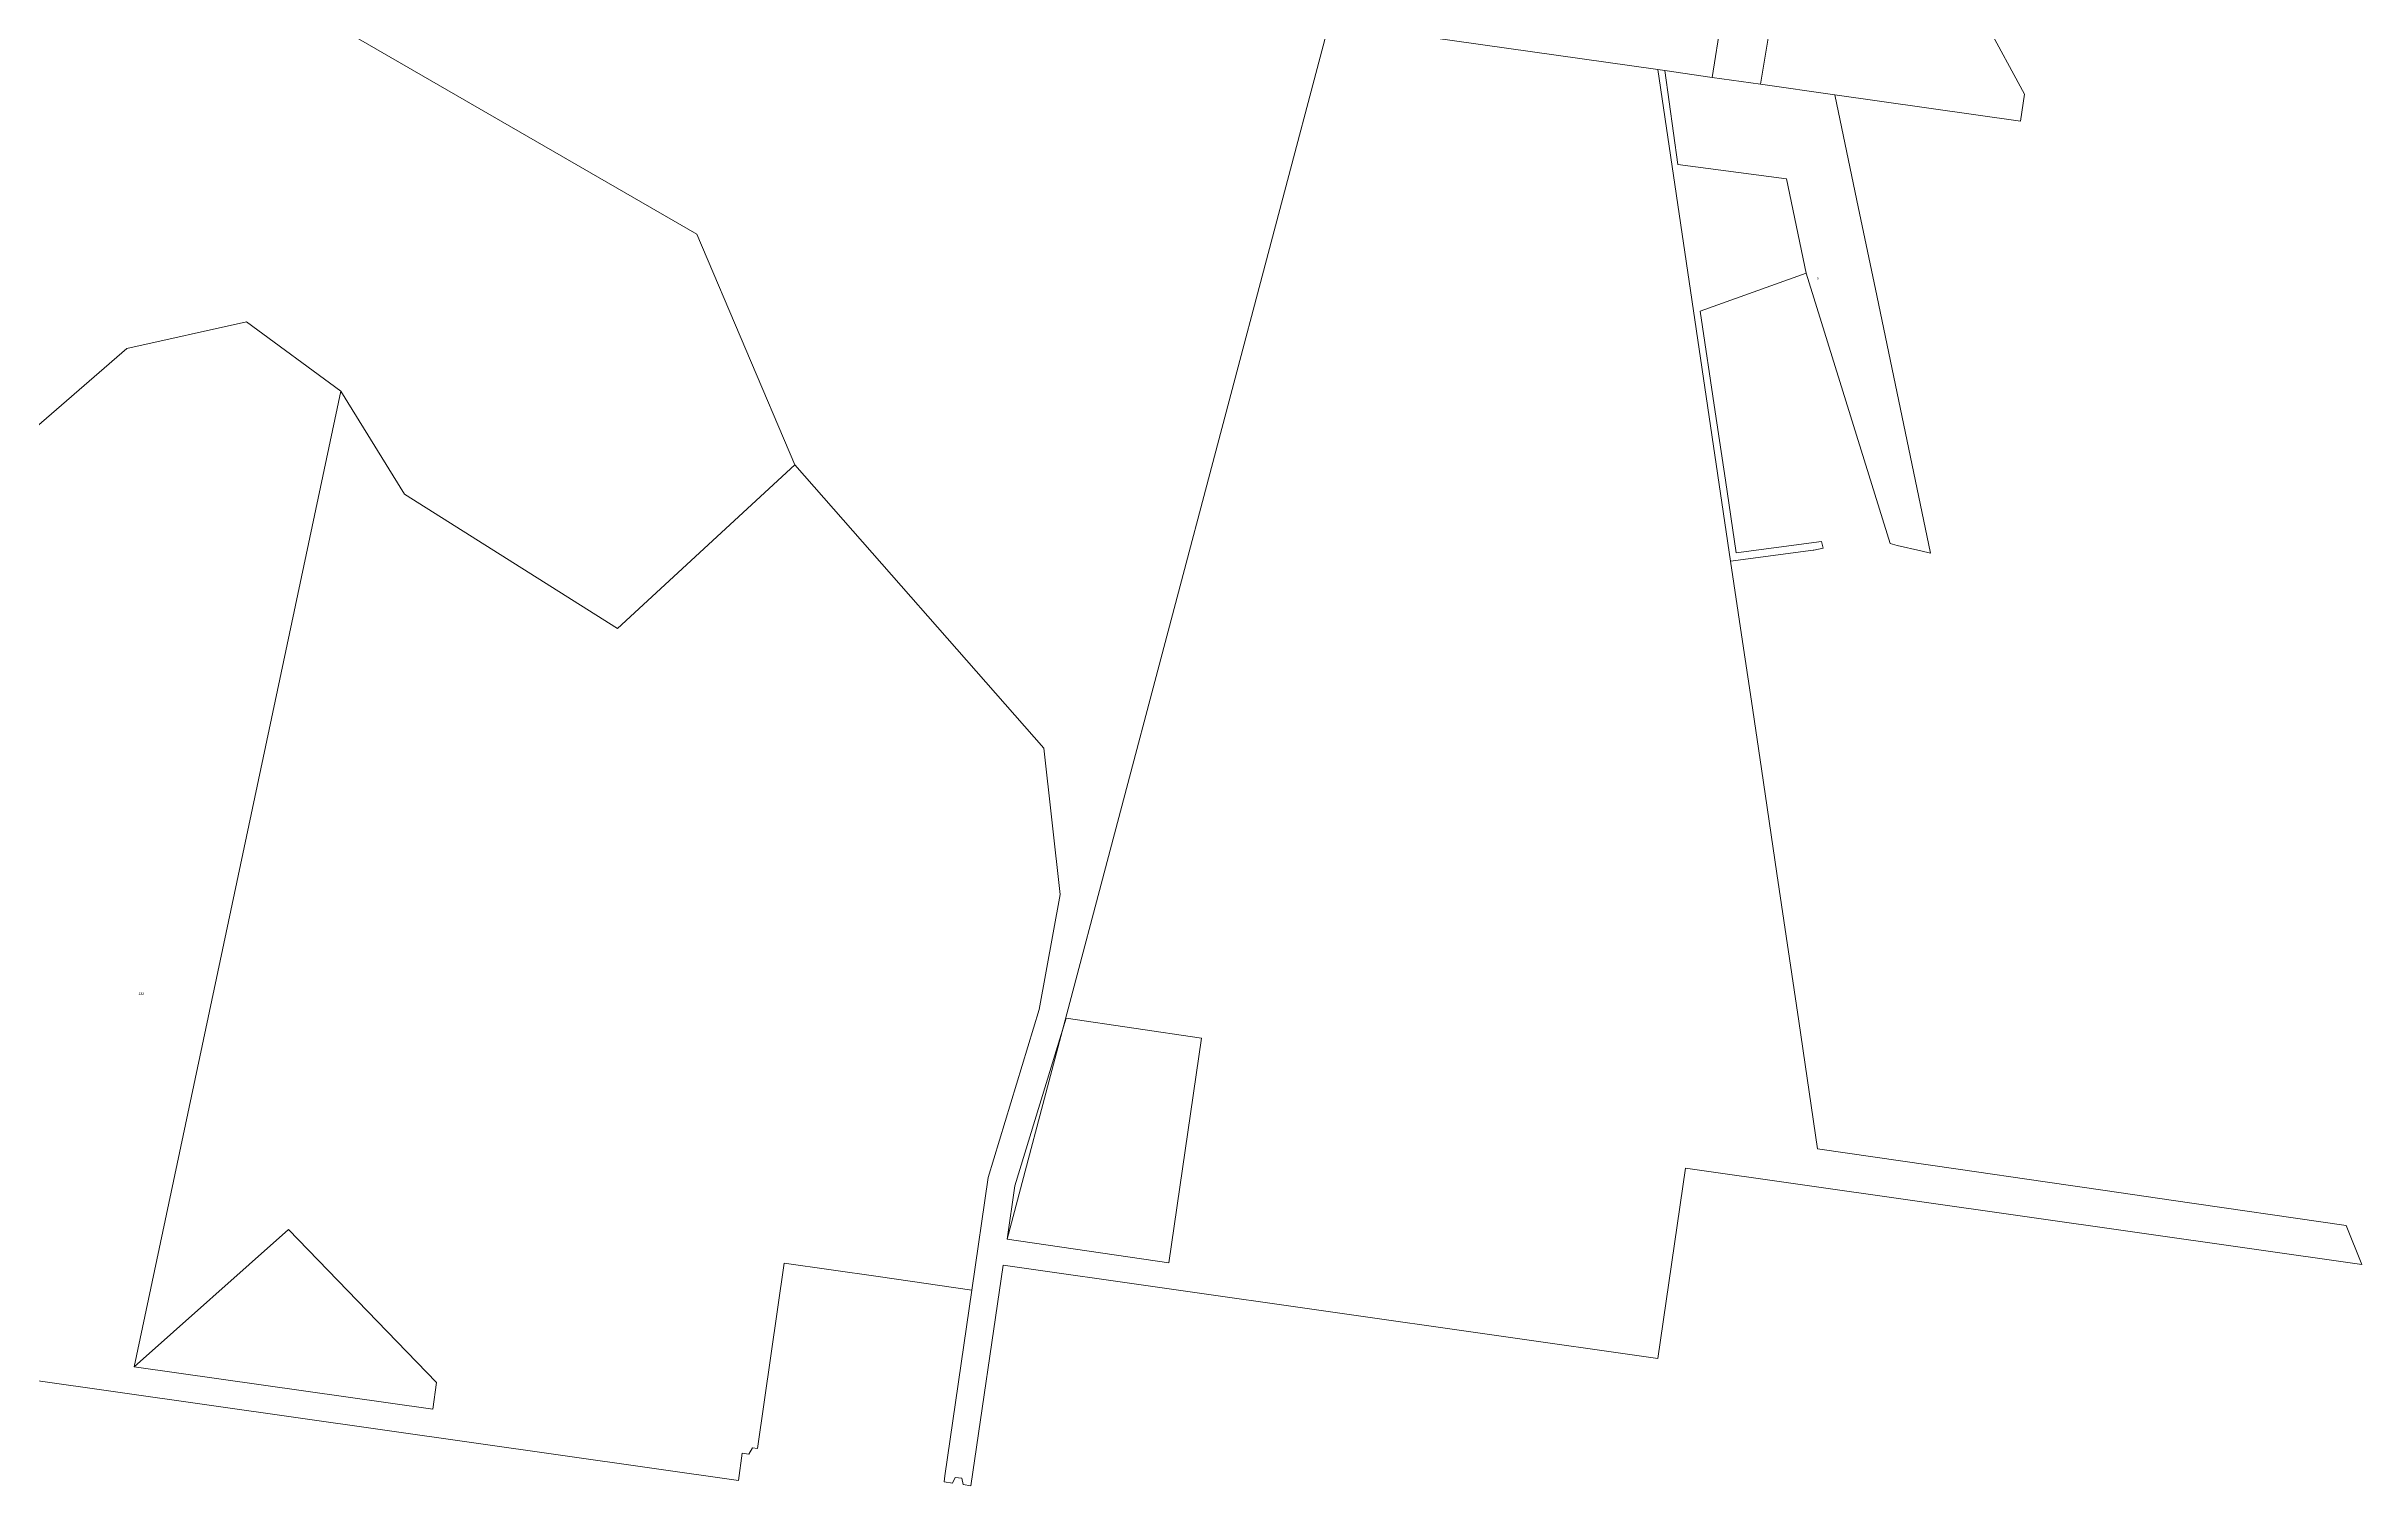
# Model space of a CAD drawing. Header units: metres. Extents: x 260053 to 263659, y 6066351 to 6070551.
# Drawn here: x 261823 to 263533, y 6066351 to 6067413 of the extents above; entities that cross this region are included whole.
import ezdxf

# ---------------------------------------------------------------- set-up
doc = ezdxf.new("R2010")
doc.units = ezdxf.units.M
doc.layers.add('Cadastre Land Parcels_SP_EXT', color=9, linetype='Continuous', lineweight=5)
doc.styles.get("Standard").update_dxf_attribs({"font": 'arial.ttf'})

msp = doc.modelspace()

# ---------------------------------------------------------------- linework, layer by layer
at = {"layer": 'Cadastre Land Parcels_SP_EXT', "linetype": 'Continuous'}
for points in [[(261750.3, 6067076), (261882.4, 6067190.4), (261970.7, 6067210.1), (262040.4, 6067158.8), (262087.3, 6067082.8), (262244.7, 6066983.5), (262375.7, 6067104.4), (262303.2, 6067274.7), (262012.1, 6067442.7), (261978.4, 6067542.3), (261952.5, 6067545.9), (261914.9, 6067551.2), (261871.1, 6067557.3), (261857, 6067559.3), (261857, 6067559.3), (261767.6, 6067571.6)], [(263095.6, 6067426.9), (263088.7, 6067385.4), (263143.6, 6067377.7), (263280.7, 6067358.2), (263283.5, 6067378.1), (263227.1, 6067482.8)], [(262012.1, 6067442.7), (262303.2, 6067274.7), (262375.7, 6067104.4), (262559.5, 6066895.3), (262571.5, 6066787.2), (262556.1, 6066702.2), (262518.4, 6066578.1), (262506.3, 6066494.9), (262486.4, 6066358), (262485.8, 6066353.5), (262492, 6066352.6), (262494, 6066356.8), (262498.8, 6066356.2), (262499.9, 6066351.5), (262505.6, 6066350.6), (262529.5, 6066513.5), (263012.9, 6066444.5), (263033.3, 6066585), (263532.6, 6066513.9), (263521.1, 6066542.7), (263391.9, 6066561.5), (263343.2, 6066568.5), (263298.8, 6066575), (263234.6, 6066584.3), (263130.8, 6066599.4), (263116.9, 6066693.6), (263100.7, 6066802.7), (263089.3, 6066879.9), (263081.9, 6066929.9), (263074.7, 6066978.8), (263066.6, 6067033.3), (263012.9, 6067396.2), (262770.2, 6067430.6), (262532.3, 6066532.7), (262538.1, 6066572.1), (262575.9, 6066695.9), (262676, 6066681.2), (262651.7, 6066515.2), (262532.3, 6066532.7), (262770.2, 6067430.6)], [(262770.2, 6067430.6), (263012.9, 6067396.2), (263018, 6067395.5), (263052.9, 6067390.5), (263059.5, 6067432.3)], [(260960.5, 6066549.9), (262334.1, 6066354.4), (262336.8, 6066374.7), (262341.7, 6066373.9), (262344.4, 6066378.6), (262347.9, 6066378.1), (262367.8, 6066515), (262437, 6066505), (262506.3, 6066494.9), (262518.4, 6066578.1), (262556.1, 6066702.2), (262571.5, 6066787.2), (262559.5, 6066895.3), (262375.7, 6067104.4), (262244.7, 6066983.5), (262087.3, 6067082.8), (262040.4, 6067158.8), (261887.8, 6066438.5), (262001.6, 6066539.9), (262111.1, 6066426.8), (262108.2, 6066407.1), (261887.8, 6066438.5), (262040.4, 6067158.8), (261970.7, 6067210.1), (261882.4, 6067190.4), (261750.3, 6067076)]]:
    msp.add_lwpolyline(points, dxfattribs=at)
for points in [[(263060.4, 6067432.2), (263059.5, 6067432.3), (263052.9, 6067390.5), (263088.7, 6067385.4), (263095.6, 6067426.9), (263066.3, 6067431.3), (263060.4, 6067432.2)], [(263018, 6067395.5), (263012.9, 6067396.2), (263066.6, 6067033.3), (263127.6, 6067041.3), (263128, 6067041.4), (263134.9, 6067042.9), (263133.6, 6067047.8), (263070.8, 6067039.5), (263062.8, 6067093), (263055.2, 6067143.5), (263044, 6067217.8), (263122.3, 6067246), (263107.9, 6067315.5), (263027.5, 6067326.1), (263018, 6067395.5)], [(263052.9, 6067390.5), (263018, 6067395.5), (263027.5, 6067326.1), (263107.9, 6067315.5), (263122.3, 6067246), (263184.4, 6067046.3), (263189.6, 6067044.9), (263207, 6067040.8), (263214.3, 6067039.3), (263174.6, 6067229.5), (263159.9, 6067299.5), (263143.6, 6067377.7), (263088.7, 6067385.4), (263052.9, 6067390.5)]]:
    msp.add_lwpolyline(points, close=True, dxfattribs=at)

# ---------------------------------------------------------------- texts
at = {"layer": 'Cadastre Land Parcels_SP_EXT'}
for s, p in [('5', (263130.1, 6067241.3)), ('132', (261890.9, 6066713))]:
    msp.add_text(s, height=1.8, dxfattribs=at).set_placement(p)

doc.saveas('drawing.dxf')
